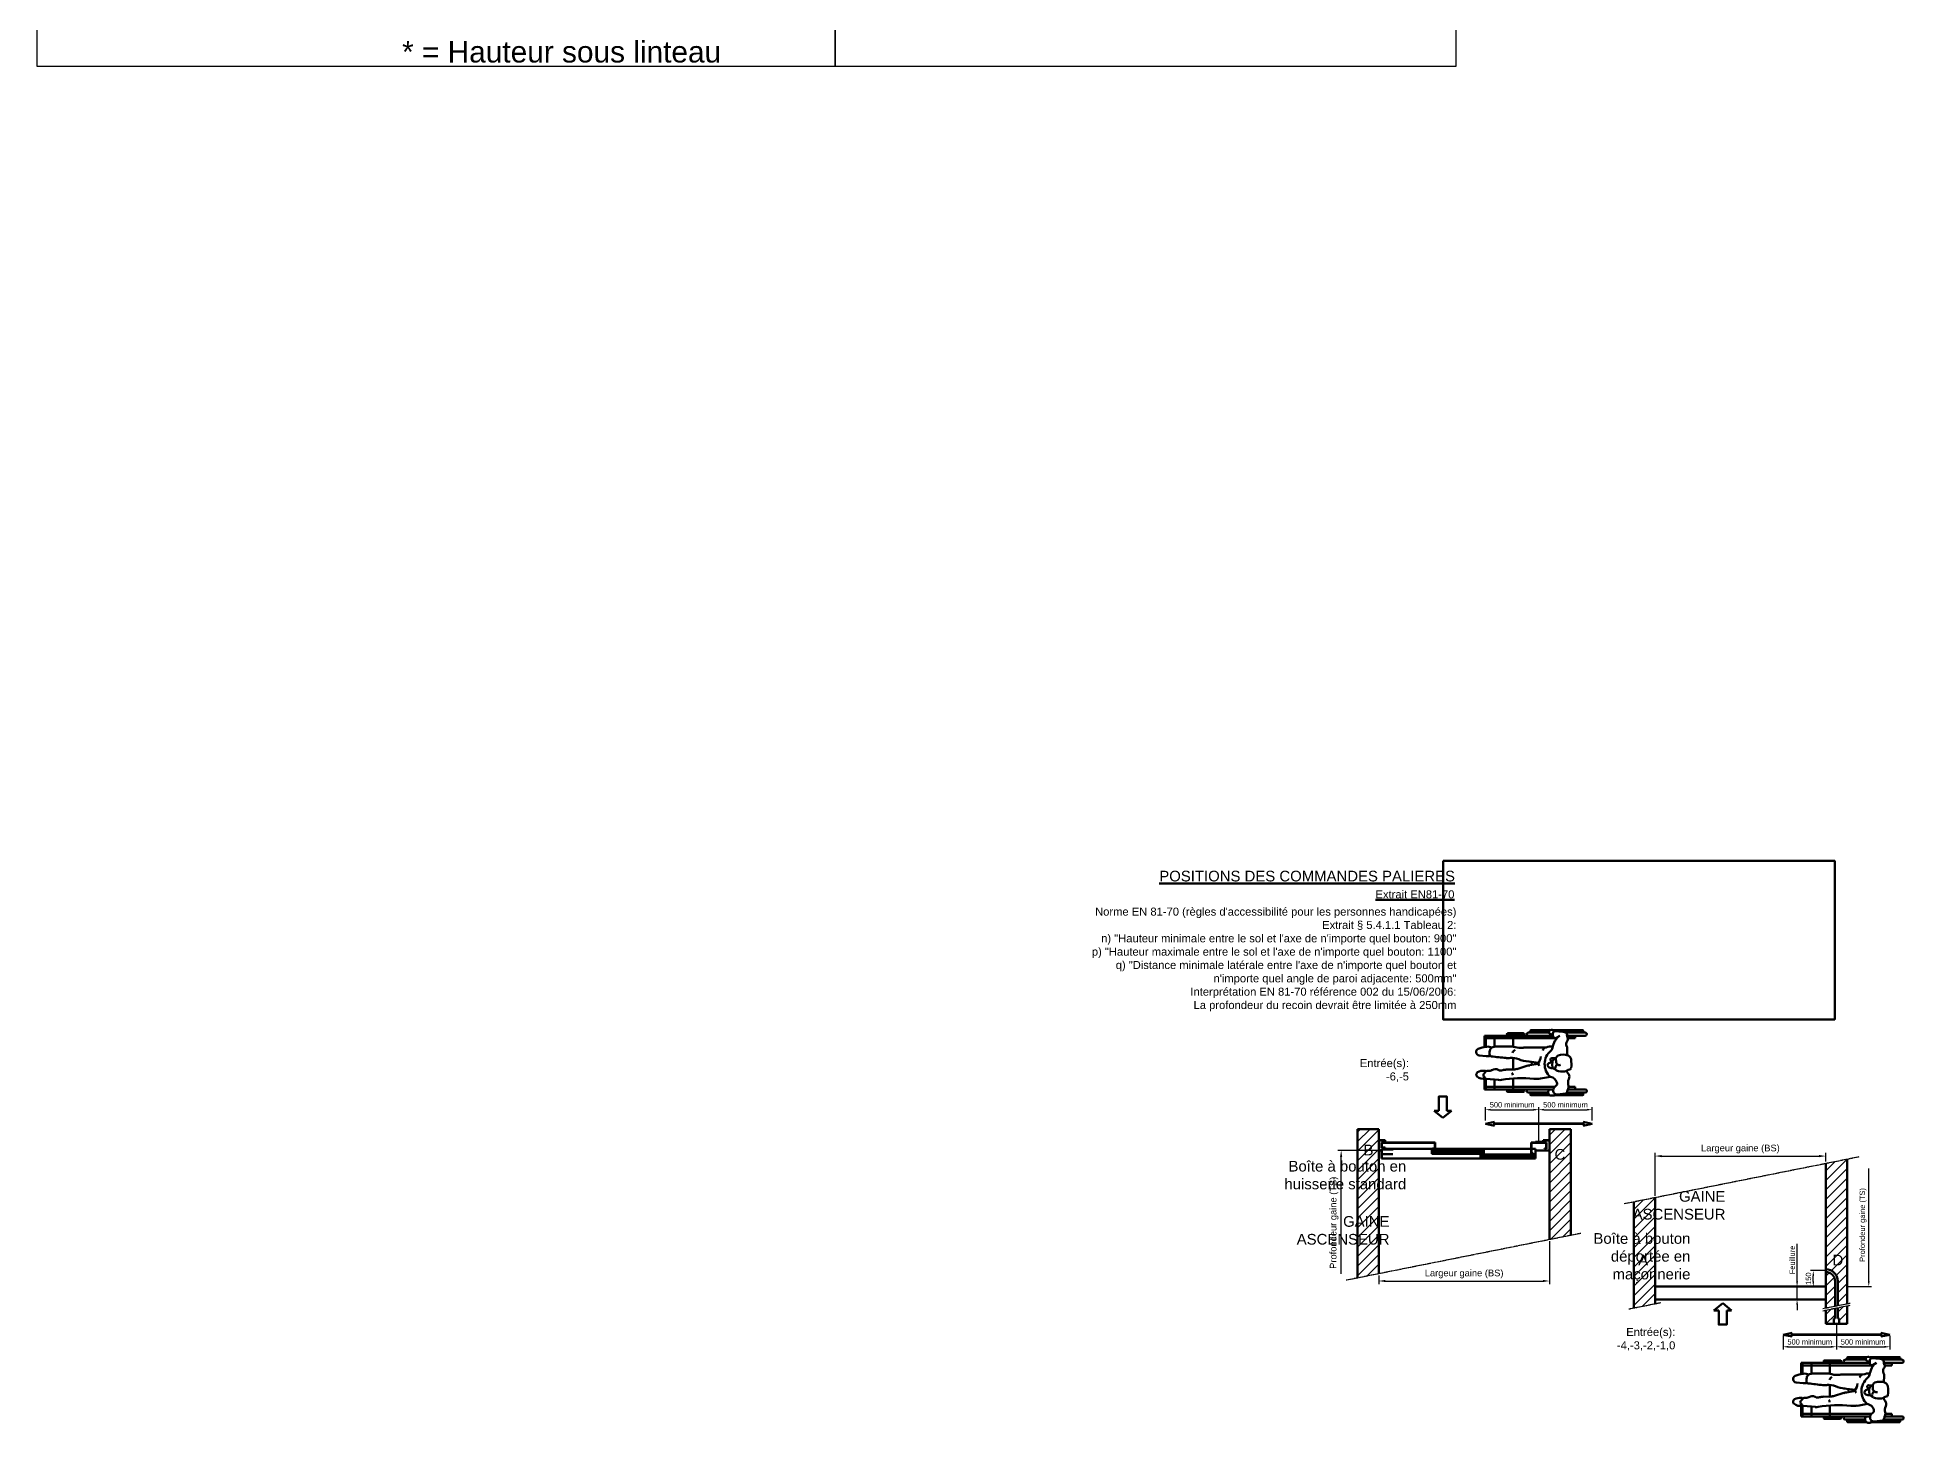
# Model space of a CAD drawing. Header units: millimetres. Extents: x -1795 to 75982, y -13206 to 25154.
# Drawn here: x 20092 to 37581, y -13206 to -225 of the extents above; entities that cross this region are included whole.
import ezdxf

# ---------------------------------------------------------------- set-up
doc = ezdxf.new("R2010")
doc.units = ezdxf.units.MM
doc.linetypes.add('AM_ISO02W050', pattern=[7.5, 6, -1.5])
doc.linetypes.add('AM_ISO08W050', pattern=[18, 12, -1.5, 3, -1.5])
for name, color, linetype, lineweight in [('AM_0', 7, 'Continuous', 50), ('AM_1', 14, 'Continuous', 50), ('AM_5', 3, 'Continuous', 25), ('AM_7', 4, 'AM_ISO08W050', 25), ('AM_8', 1, 'Continuous', 25), ('Cadre', 7, 'Continuous', 50), ('LDCar-AM_0', 7, 'Continuous', 50), ('LDCar-AM_3', 6, 'AM_ISO02W050', 25), ('LDCar-AM_8', 1, 'Continuous', 25), ('LDElectricalComponents-AM_0', 7, 'Continuous', 50), ('LDHallButton-AM_0', 7, 'Continuous', 50), ('LDHallButton-AM_6', 2, 'Continuous', 35), ('LDShaft-AM_0', 7, 'Continuous', 50), ('LDShaft-AM_6', 2, 'Continuous', 35)]:
    doc.layers.add(name, color=color, linetype=linetype, lineweight=lineweight)
doc.layers.add('AM_VIEWS', color=1, linetype='Continuous', lineweight=25, plot=False)
doc.styles.add('LD', font='ARIALUNI.TTF')
doc.styles.get("Standard").update_dxf_attribs({"font": 'ARIALUNI.TTF'})
doc.dimstyles.new('seb$0', dxfattribs={"dimscale": 10, "dimtxt": 2.5, "dimasz": 2.5, "dimexe": 1.25, "dimexo": 0.625, "dimgap": 1, "dimtad": 1, "dimdec": 0, "dimtxsty": 'Standard', "dimcen": 2.5, "dimadec": 0, "dimazin": 0, "dimtfac": 1, "dimtdec": 0, "dimtmove": 0, "dimatfit": 3, "dimfxl": 1, "dimarcsym": 0})
pattern_1 = [(45, (-22322.28, -11109.32), (-44.90128, 44.90128), [])]

# ---------------------------------------------------------------- blocks, each defined once
blk = doc.blocks.new('*D677')
at = {"layer": 'AM_5', "color": 0, "lineweight": -2, "transparency": 16777216}
for p, q in [((35251, -11080), (35251, -10677)), ((35314, -10708), (36789, -10708)), ((36851, -10760), (36851, -10677))]:
    blk.add_line(p, q, dxfattribs=at)
at = {"layer": 'AM_5', "color": 0, "transparency": 16777216}
for points in [[(35314, -10698), (35314, -10719), (35251, -10708)], [(36789, -10698), (36789, -10719), (36851, -10708)]]:
    blk.add_solid(points, dxfattribs=at)
at = {"layer": 'Defpoints', "color": 0, "transparency": 16777216}
for p in [(36851, -10708), (36851, -10776), (35251, -11096)]:
    blk.add_point(p, dxfattribs=at)
at = {"layer": 'AM_5', "color": 0, "transparency": 16777216, "insert": (36051, -10642), "char_height": 62.5, "attachment_point": 5}
blk.add_mtext('Largeur gaine (BS)', dxfattribs=at)
blk = doc.blocks.new('*D678')
at = {"layer": 'AM_5', "color": 0, "lineweight": -2, "transparency": 16777216}
for p, q in [((36839, -11782), (36709, -11782)), ((36734, -11882), (36734, -11832)), ((36839, -11932), (36709, -11932))]:
    blk.add_line(p, q, dxfattribs=at)
at = {"layer": 'AM_5', "color": 0, "transparency": 16777216}
for points in [[(36726, -11832), (36742, -11832), (36734, -11782)], [(36726, -11882), (36742, -11882), (36734, -11932)]]:
    blk.add_solid(points, dxfattribs=at)
at = {"layer": 'Defpoints', "color": 0, "transparency": 16777216}
for p in [(36734, -11782), (36851, -11782), (36851, -11932)]:
    blk.add_point(p, dxfattribs=at)
at = {"layer": 'AM_5', "color": 0, "transparency": 16777216, "insert": (36689, -11857), "char_height": 50, "attachment_point": 5, "rotation": 90}
blk.add_mtext('150', dxfattribs=at)
blk = doc.blocks.new('*D679')
at = {"layer": 'AM_5', "color": 0, "lineweight": -2, "transparency": 16777216}
for p, q in [((36582, -11882), (36582, -11532)), ((36655, -11932), (36557, -11932)), ((36655, -12052), (36557, -12052)), ((36582, -12052), (36582, -11932)), ((36582, -12102), (36582, -12152))]:
    blk.add_line(p, q, dxfattribs=at)
at = {"layer": 'AM_5', "color": 0, "transparency": 16777216}
for points in [[(36574, -11882), (36591, -11882), (36582, -11932)], [(36574, -12102), (36591, -12102), (36582, -12052)]]:
    blk.add_solid(points, dxfattribs=at)
at = {"layer": 'Defpoints', "color": 0, "transparency": 16777216}
for p in [(36582, -12052), (36667, -11932), (36667, -12052)]:
    blk.add_point(p, dxfattribs=at)
at = {"layer": 'AM_5', "color": 0, "transparency": 16777216, "insert": (36537, -11682), "char_height": 50, "attachment_point": 5, "rotation": 90}
blk.add_mtext('Feuillure', dxfattribs=at)
blk = doc.blocks.new('*D680')
at = {"layer": 'AM_5', "color": 0, "lineweight": -2, "transparency": 16777216}
for p, q in [((36451, -12394), (36451, -12520)), ((36951, -12294), (36951, -12520)), ((36501, -12495), (36901, -12495))]:
    blk.add_line(p, q, dxfattribs=at)
at = {"layer": 'AM_5', "color": 0, "transparency": 16777216}
for points in [[(36501, -12487), (36501, -12504), (36451, -12495)], [(36901, -12487), (36901, -12504), (36951, -12495)]]:
    blk.add_solid(points, dxfattribs=at)
at = {"layer": 'Defpoints', "color": 0, "transparency": 16777216}
for p in [(36451, -12382), (36951, -12282), (36951, -12495)]:
    blk.add_point(p, dxfattribs=at)
at = {"layer": 'AM_5', "color": 0, "transparency": 16777216, "insert": (36701, -12450), "char_height": 50, "attachment_point": 5}
blk.add_mtext('500 minimum', dxfattribs=at)
blk = doc.blocks.new('*D681')
at = {"layer": 'AM_5', "color": 0, "lineweight": -2, "transparency": 16777216}
for p, q in [((36951, -12294), (36951, -12520)), ((37451, -12394), (37451, -12520)), ((37001, -12495), (37401, -12495))]:
    blk.add_line(p, q, dxfattribs=at)
at = {"layer": 'AM_5', "color": 0, "transparency": 16777216}
for points in [[(37001, -12487), (37001, -12504), (36951, -12495)], [(37401, -12487), (37401, -12504), (37451, -12495)]]:
    blk.add_solid(points, dxfattribs=at)
at = {"layer": 'Defpoints', "color": 0, "transparency": 16777216}
for p in [(36951, -12282), (37451, -12382), (37451, -12495)]:
    blk.add_point(p, dxfattribs=at)
at = {"layer": 'AM_5', "color": 0, "transparency": 16777216, "insert": (37201, -12450), "char_height": 50, "attachment_point": 5}
blk.add_mtext('500 minimum', dxfattribs=at)
blk = doc.blocks.new('Double fleche 500')
h = blk.add_hatch(color=256)
h.paths.add_polyline_path([(-416, -18), (-428, -2), (0, -2), (428, -2), (416, -18), (500, 0), (416, 18), (428, 2), (0, 2), (-428, 2), (-416, 18), (-500, 0)])
edge = h.paths.add_edge_path(flags=17)
edge.add_line((-416, -18), (-428, -2))
edge.add_line((-500, 0), (-416, -18))
edge.add_line((-500, 0), (-416, 18))
edge.add_line((-416, 18), (-428, 2))
edge.add_line((-428, 2), (0, 2))
edge.add_line((0, 2), (0, -2))
edge.add_line((0, -2), (-428, -2))
edge = h.paths.add_edge_path(flags=17)
edge.add_line((0, 2), (0, -2))
edge.add_line((428, 2), (0, 2))
edge.add_line((416, 18), (428, 2))
edge.add_line((500, 0), (416, 18))
edge.add_line((500, 0), (416, -18))
edge.add_line((416, -18), (428, -2))
edge.add_line((0, -2), (428, -2))
for p, q in [((-500, 0), (-416, 18)), ((-500, 0), (-416, -18)), ((-416, 18), (-428, 2)), ((500, 0), (416, 18)), ((416, 18), (428, 2)), ((500, 0), (416, -18)), ((-416, -18), (-428, -2)), ((416, -18), (428, -2))]:
    blk.add_line(p, q)
for points in [[(-428, 2), (0, 2), (0, -2), (-428, -2)], [(428, 2), (0, 2), (0, -2), (428, -2)]]:
    blk.add_lwpolyline(points)
blk = doc.blocks.new('A$C35B1187E')
at = {"color": 0, "linetype": 'ByBlock'}
for p, q in [((16, 628), (199, 628)), ((16, 597), (190, 597)), ((42, 654), (320, 654)), ((42, 638), (211, 638)), ((118, 572), (118, 597)), ((118, 572), (183, 572)), ((293, 647), (213, 638)), ((321, 572), (1023, 572)), ((358, 659), (335, 659)), ((340, 597), (359, 597)), ((371, 597), (1023, 597)), ((373, 654), (558, 654)), ((384, 638), (558, 638)), ((387, 628), (584, 628)), ((633, 621), (791, 621)), ((633, 604), (791, 604)), ((737, 597), (737, 488)), ((923, 499), (923, 597)), ((1011, 490), (1011, 597)), ((1023, 490), (1023, 597)), ((314, 399), (333, 388)), ((346, 351), (342, 375)), ((362, 472), (463, 489)), ((701, 393), (599, 362)), ((737, 399), (737, 281)), ((805, 398), (738, 399)), ((1005, 492), (883, 502)), ((1028, 441), (1009, 419)), ((1029, 467), (1019, 483)), ((197, 255), (196, 190)), ((309, 294), (308, 318)), ((308, 282), (322, 290)), ((315, 286), (350, 284)), ((343, 317), (357, 311)), ((346, 350), (344, 326)), ((482, 330), (601, 316)), ((485, 341), (571, 356)), ((1075, 257), (1005, 265)), ((16, 61), (198, 61)), ((16, 29), (211, 29)), ((42, 19), (247, 19)), ((42, 4), (342, 4)), ((118, 86), (190, 86)), ((118, 86), (118, 61)), ((271, 61), (305, 81)), ((288, 71), (311, 99)), ((292, 76), (292, 73)), ((300, 86), (1023, 86)), ((344, 2), (336, 8)), ((339, 61), (1023, 61)), ((367, 3), (354, 0)), ((370, 4), (558, 4)), ((376, 29), (584, 29)), ((377, 19), (558, 19)), ((407, 177), (602, 178)), ((633, 53), (791, 53)), ((633, 36), (791, 36)), ((737, 170), (737, 61)), ((923, 171), (923, 61)), ((1011, 171), (1011, 61)), ((1023, 173), (1023, 61))]:
    blk.add_line(p, q, dxfattribs=at)
for centre, radius, start, end in [((16, 612), 15.6, 90, 270), ((42, 646), 7.81, 90, 270), ((236, 569), 53.6, 157.1485, 196.5694), ((20, 660), 181, 337.1485, 348.553), ((215, 621), 17.5, 96.1738, 168.553), ((297, 608), 39.7, 338.1434, 96.1738), ((324, 538), 27.2, 124.5485, 199.9444), ((268, 619), 71.8, 304.5485, 338.1434), ((335, 633), 25.6, 90.3734, 154.0963), ((350, 562), 36.3, 74.409, 113.6829), ((358, 636), 22.9, 50.9982, 90.3734), ((365, 617), 20.6, 254.409, 336.7071), ((348, 624), 38.6, 336.7071, 50.9982), ((558, 646), 7.81, 270, 90), ((584, 612), 15.6, 270, 90), ((633, 612), 8.5, 90, 270), ((791, 612), 8.5, 270, 90), ((403, 340), 249, 170.2167, 190.0443), ((175, 380), 18.4, 90.9535, 170.2167), ((224, 472), 49.5, 153.5166, 217.5222), ((174, 432), 34.5, 270.9535, 311.3289), ((107, 531), 81.4, 333.5166, 16.5694), ((92, 371), 117, 19.7257, 37.5222), ((227, 373), 45.1, 96.4099, 131.3289), ((241, 241), 177, 69.5864, 96.4099), ((624, 191), 360, 149.1701, 154.8848), ((383, 559), 90.2, 199.9444, 256.9452), ((296, 387), 21.7, 329.1701, 69.5864), ((324, 372), 18.6, 7.5231, 61.3712), ((338, 277), 108, 68.468, 90.2381), ((246, 344), 176, 310.6612, 46.6858), ((368, 355), 24.2, 297.295, 68.468), ((504, 250), 242, 84.1619, 99.6849), ((653, 1705), 1221, 264.1619, 279.4895), ((737, 274), 124, 89.7461, 106.9445), ((766, 448), 25.2, 169.3771, 225.3134), ((806, 500), 101, 269.7461, 290.1272), ((859, 355), 53.2, 61.1107, 110.1272), ((873, 388), 115, 84.8929, 99.4895), ((915, 456), 62.5, 241.1107, 302.0847), ((977, 357), 53.8, 79.8776, 122.0847), ((990, 434), 24.4, 259.8776, 320.0692), ((1003, 472), 19.3, 32.0961, 84.8929), ((1028, 450), 40.4, 237.7219, 264.8934), ((1040, 407), 84.2, 47.1659, 107.4034), ((1035, 527), 117, 264.8934, 299.1731), ((1011, 455), 22.1, 320.0692, 32.0961), ((1078, 449), 27.9, 299.1731, 47.1659), ((207, 306), 50.5, 190.0443, 248.1335), ((237, 381), 132, 248.1335, 292.3739), ((251, 189), 55.8, 178.7191, 206.463), ((272, 318), 35.8, 360, 105.4377), ((274, 292), 35.8, 292.3739, 3.0345), ((300, 328), 44.5, 299.7251, 357.1058), ((397, 168), 55.8, 130.6612, 165.644), ((338, 413), 89.7, 273.7076, 297.295), ((336, 350), 9.29, 357.1058, 7.5231), ((351, 298), 13.8, 267.8272, 64.231), ((390, 226), 54.6, 295.1049, 338.8275), ((638, 241), 180, 147.274, 171.2195), ((642, 420), 176, 199.3703, 207.8163), ((535, 571), 218, 279.5756, 286.9445), ((563, 11), 307, 67.3879, 85.668), ((747, 452), 171, 247.3879, 276.056), ((693, 246), 51, 298.693, 344.3358), ((789, 51), 233, 85.583, 96.056), ((634, -1963), 2252, 81.839, 85.583), ((931, 209), 35.9, 284.8355, 343.4823), ((950, 245), 21.9, 1.2881, 81.839), ((995, 177), 88.5, 83.7627, 109.5493), ((821, 242), 152, 343.4823, 1.2881), ((954, 515), 349, 278.261, 291.9692), ((1072, 223), 34.5, 291.9692, 83.7627), ((16, 45), 15.6, 90, 270), ((42, 12), 7.81, 90, 270), ((227, 93), 37.6, 143.1315, 205.2149), ((144, 54), 54.6, 356.2268, 25.2149), ((161, 143), 45.6, 323.1315, 26.463), ((219, 49), 21, 176.2268, 235.4123), ((246, 88), 68.3, 235.4123, 263.5457), ((329, 822), 807, 263.5457, 269.2953), ((316, 63), 21.3, 14.3528, 121.0291), ((266, 134), 56.9, 321.1007, 335.8172), ((-83, 291), 440, 335.8172, 345.644), ((319, 34), 18.4, 269.2953, 346.2891), ((342, 17), 11, 166.4185, 233.805), ((259, 48), 80.4, 346.2891, 14.3528), ((336, 392), 226, 270.5698, 288.0744), ((355, 70), 24.1, 229.4894, 277.8265), ((352, 13), 12.8, 233.805, 280.699), ((360, 33), 13.2, 37.78, 97.8265), ((366, 12), 9.34, 280.699, 334.4064), ((346, 22), 31.5, 334.4064, 37.78), ((558, 12), 7.81, 270, 90), ((584, 45), 15.6, 270, 90), ((600, 468), 291, 270.312, 277.4493), ((633, 45), 8.5, 90, 270), ((663, -14), 196, 74.1699, 97.4493), ((769, 359), 192, 254.1699, 274.4975), ((836, -493), 662, 86.3024, 94.4975), ((791, 45), 8.5, 270, 90), ((891, 363), 195, 266.3024, 284.8355), ((991, 258), 89.1, 242.6529, 278.261)]:
    blk.add_arc(centre, radius, start, end, dxfattribs=at)
blk = doc.blocks.new('*D682')
at = {"layer": 'AM_5', "color": 0, "lineweight": -2, "transparency": 16777216}
for p, q in [((33662, -10374), (33662, -10249)), ((33712, -10274), (34112, -10274)), ((34162, -10584), (34162, -10249))]:
    blk.add_line(p, q, dxfattribs=at)
at = {"layer": 'AM_5', "color": 0, "transparency": 16777216}
for points in [[(33712, -10265), (33712, -10282), (33662, -10274)], [(34112, -10265), (34112, -10282), (34162, -10274)]]:
    blk.add_solid(points, dxfattribs=at)
at = {"layer": 'Defpoints', "color": 0, "transparency": 16777216}
for p in [(34162, -10274), (33662, -10386), (34162, -10596)]:
    blk.add_point(p, dxfattribs=at)
at = {"layer": 'AM_5', "color": 0, "transparency": 16777216, "insert": (33912, -10228), "char_height": 50, "attachment_point": 5}
blk.add_mtext('500 minimum', dxfattribs=at)
blk = doc.blocks.new('*D683')
at = {"layer": 'AM_5', "color": 0, "lineweight": -2, "transparency": 16777216}
for p, q in [((34162, -10584), (34162, -10249)), ((34212, -10274), (34612, -10274)), ((34662, -10374), (34662, -10249))]:
    blk.add_line(p, q, dxfattribs=at)
at = {"layer": 'AM_5', "color": 0, "transparency": 16777216}
for points in [[(34212, -10265), (34212, -10282), (34162, -10274)], [(34612, -10265), (34612, -10282), (34662, -10274)]]:
    blk.add_solid(points, dxfattribs=at)
at = {"layer": 'Defpoints', "color": 0, "transparency": 16777216}
for p in [(34662, -10274), (34662, -10386), (34162, -10596)]:
    blk.add_point(p, dxfattribs=at)
at = {"layer": 'AM_5', "color": 0, "transparency": 16777216, "insert": (34412, -10228), "char_height": 50, "attachment_point": 5}
blk.add_mtext('500 minimum', dxfattribs=at)
blk = doc.blocks.new('*D684')
at = {"layer": 'AM_5', "color": 0, "lineweight": -2, "transparency": 16777216}
for p, q in [((34262, -11507), (34262, -11910)), ((32662, -11827), (32662, -11910)), ((32725, -11879), (34200, -11879))]:
    blk.add_line(p, q, dxfattribs=at)
at = {"layer": 'AM_5', "color": 0, "transparency": 16777216}
for points in [[(32725, -11868), (32725, -11889), (32662, -11879)], [(34200, -11868), (34200, -11889), (34262, -11879)]]:
    blk.add_solid(points, dxfattribs=at)
at = {"layer": 'Defpoints', "color": 0, "transparency": 16777216}
for p in [(34262, -11491), (32662, -11811), (34262, -11879)]:
    blk.add_point(p, dxfattribs=at)
at = {"layer": 'AM_5', "color": 0, "transparency": 16777216, "insert": (33462, -11813), "char_height": 62.5, "attachment_point": 5}
blk.add_mtext('Largeur gaine (BS)', dxfattribs=at)
blk = doc.blocks.new('LD_20100929091327_00000094')
at = {"layer": 'LDHallButton-AM_0'}
for p, q in [((32.5, 0), (-32.5, 0)), ((-32.5, 0), (-32.5, -5)), ((32.5, -5), (32.5, 0)), ((-32.5, -5), (32.5, -5))]:
    blk.add_line(p, q, dxfattribs=at)
blk = doc.blocks.new('LD_20100929091327_00000095')
at = {"layer": 'LDShaft-AM_0'}
for p, q in [((-976, 50), (-977, 50)), ((-977, 50), (-977, -20.5)), ((-976, -19.5), (-976, 50)), ((-916, 0), (-917, 0)), ((-917, 0), (-917, -19.5)), ((-916, -20.5), (-916, 0)), ((563, 0), (562, 0)), ((562, 0), (562, -20.5)), ((563, -19.5), (563, 0)), ((623, 50), (622, 50)), ((622, 50), (622, -19.5)), ((623, -20.5), (623, 50)), ((-977, -20.5), (-916, -20.5)), ((-917, -19.5), (-976, -19.5)), ((562, -20.5), (623, -20.5)), ((622, -19.5), (563, -19.5))]:
    blk.add_line(p, q, dxfattribs=at)
blk = doc.blocks.new('*D685')
at = {"layer": 'AM_5', "color": 0, "lineweight": -2, "transparency": 16777216}
for p, q in [((32647, -10655), (32278, -10655)), ((32310, -11811), (32310, -10718))]:
    blk.add_line(p, q, dxfattribs=at)
at = {"layer": 'AM_5', "color": 0, "transparency": 16777216}
blk.add_solid([(32299, -10718), (32320, -10718), (32310, -10655)], dxfattribs=at)
at = {"layer": 'Defpoints', "color": 0, "transparency": 16777216}
for p in [(32310, -10655), (32662, -10655), (32372, -11811)]:
    blk.add_point(p, dxfattribs=at)
at = {"layer": 'AM_5', "color": 0, "transparency": 16777216, "insert": (32244, -11333), "char_height": 62.5, "attachment_point": 5, "rotation": 90}
blk.add_mtext('Profondeur gaine (TS)', dxfattribs=at)
blk = doc.blocks.new('_NONE')

msp = doc.modelspace()

# ---------------------------------------------------------------- hatches: boundary and pattern name
at = {"layer": 'AM_8'}
h = msp.add_hatch(dxfattribs=at)
h.set_pattern_fill('ANSI31', color=256, scale=20, style=0)
h.set_pattern_definition([(45, (10065.956, -1718.27), (-44.90128, 44.90128), [])])
h.paths.add_polyline_path([(32662.4, -10455.4), (32662.4, -11811), (32462.4, -11851), (32462.4, -10455.4)])
edge = h.paths.add_edge_path(flags=17)
edge.add_line((32662.4, -11164.4), (32662.4, -10655.4))
h = msp.add_hatch(dxfattribs=at)
h.set_pattern_fill('ANSI31', color=256, scale=20, style=0)
h.set_pattern_definition([(45, (10065.956, -16567.875), (-44.90128, 44.90128), [])])
h.paths.add_polyline_path([(34262.4, -11491.2), (34262.4, -10455.4), (34462.4, -10455.4), (34462.4, -11451.2)])
h = msp.add_hatch(dxfattribs=at)
h.set_pattern_fill('ANSI31', color=256, scale=20, style=0)
h.set_pattern_definition(pattern_1)
edge = h.paths.add_edge_path()
edge.add_line((36851.1, -10776), (37051.1, -10736))
edge.add_line((37051.1, -10736), (37051.1, -12091.6))
edge.add_line((37051.1, -12091.6), (36963.6, -12109.1))
edge.add_line((36963.6, -12109.1), (36963.6, -11881.5))
edge.add_arc((36851.1, -11881.5), 112.5, 0, 90)
edge.add_line((36851.1, -11769), (36851.1, -10776))
h = msp.add_hatch(dxfattribs=at)
h.set_pattern_fill('ANSI31', color=256, scale=20, style=0)
h.set_pattern_definition(pattern_1)
h.paths.add_polyline_path([(35051.1, -12131.5), (35251.1, -12091.6), (35251.1, -11095.7), (35051.1, -11135.7)])
h = msp.add_hatch(dxfattribs=at)
h.set_pattern_fill('ANSI31', color=256, scale=20, style=0)
h.set_pattern_definition(pattern_1)
edge = h.paths.add_edge_path()
edge.add_arc((36851.1, -11881.5), 87.5, 0, 90)
edge.add_line((36851.1, -11794), (36851.1, -12131.5))
edge.add_line((36851.1, -12131.5), (36938.6, -12114))
edge.add_line((36938.6, -12114), (36938.6, -11881.5))
h = msp.add_hatch(dxfattribs=at)
h.set_pattern_fill('ANSI31', color=256, scale=20, style=0)
h.set_pattern_definition(pattern_1)
h.paths.add_polyline_path([(36851.1, -12151.5), (36938.6, -12134), (36938.6, -12231.5), (36926.1, -12231.5), (36926.1, -12281.5), (36851.1, -12281.5)])
h = msp.add_hatch(dxfattribs=at)
h.set_pattern_fill('ANSI31', color=256, scale=20, style=0)
h.set_pattern_definition(pattern_1)
h.paths.add_polyline_path([(36963.6, -12129.1), (37051.1, -12111.6), (37051.1, -12281.5), (36976.1, -12281.5), (36976.1, -12231.5), (36963.6, -12231.5)])

# ---------------------------------------------------------------- linework, layer by layer
at = {"layer": 'AM_0'}
for p, q in [((33262.6, -10351.1), (33180.3, -10283)), ((33180.3, -10283), (33225.1, -10283)), ((33262.6, -10351.1), (33345, -10283)), ((33300.1, -10283), (33345, -10283)), ((32689.4, -10655.4), (32662.4, -10655.4)), ((34262.4, -10655.4), (34129.4, -10655.4)), ((36851.1, -11769), (36851.1, -10776)), ((37051.1, -12091.6), (37051.1, -10736)), ((35051.1, -11135.7), (35051.1, -12131.5)), ((35251.1, -11095.7), (35251.1, -12091.6)), ((36851.1, -11769), (36851.1, -11794)), ((36851.1, -11794), (36851.1, -12131.5)), ((36938.6, -12114), (36938.6, -11881.5)), ((36963.6, -12109.1), (36963.6, -11881.5)), ((35251.1, -11931.5), (36851.1, -11931.5)), ((35251.1, -12051.5), (36851.1, -12051.5)), ((35884.9, -12088), (35802.5, -12156)), ((35802.5, -12156), (35847.4, -12156)), ((35884.9, -12088), (35967.2, -12156)), ((35922.4, -12156), (35967.2, -12156)), ((36851.1, -12151.5), (36851.1, -12281.5)), ((36938.6, -12231.5), (36926.1, -12231.5)), ((36926.1, -12231.5), (36926.1, -12281.5)), ((36938.6, -12231.5), (36938.6, -12134)), ((36963.6, -12231.5), (36963.6, -12129.1)), ((36976.1, -12231.5), (36963.6, -12231.5)), ((36976.1, -12281.5), (36976.1, -12231.5)), ((37051.1, -12111.6), (37051.1, -12281.5)), ((36851.1, -12281.5), (36926.1, -12281.5)), ((36926.1, -12281.5), (36976.1, -12281.5)), ((36976.1, -12281.5), (37051.1, -12281.5))]:
    msp.add_line(p, q, dxfattribs=at)
msp.add_lwpolyline([(33264.9, -7942.7), (36935.1, -7942.7), (36935.1, -9427.8), (33264.9, -9427.8)], close=True, dxfattribs=at)
for points in [[(33225.1, -10283), (33225.1, -10151.1), (33300.1, -10151.1), (33300.1, -10283)], [(35847.4, -12156), (35847.4, -12288), (35922.4, -12288), (35922.4, -12156)]]:
    msp.add_lwpolyline(points, dxfattribs=at)
for radius in [112.5, 87.5]:
    msp.add_arc((36851.1, -11881.5), radius, 0, 90, dxfattribs=at)
for p in [(34093.6, -9832.3), (34093.6, -9832.3), (37062.6, -12896.9), (37062.6, -12896.9)]:
    msp.add_point(p, dxfattribs=at)
at = {"layer": 'AM_5'}
for p, q in [((37254.2, -11881.5), (37254.2, -10826)), ((37051.1, -11931.5), (37279.2, -11931.5))]:
    msp.add_line(p, q, dxfattribs=at)
msp.add_solid([(37245.8, -11881.5), (37262.5, -11881.5), (37254.2, -11931.5)], dxfattribs=at)
at = {"layer": 'AM_7'}
for p, q in [((35251.1, -11095.7), (36851.1, -10776)), ((36851.1, -10776), (37051.1, -10736)), ((37051.1, -10736), (37164.4, -10713.3)), ((34963, -11153.3), (35051.1, -11135.7)), ((35051.1, -11135.7), (35251.1, -11095.7)), ((34262.4, -11491.2), (32662.4, -11811)), ((34462.4, -11451.2), (34262.4, -11491.2)), ((34556.8, -11432.4), (34462.4, -11451.2)), ((32462.4, -11851), (32356.9, -11872)), ((32662.4, -11811), (32462.4, -11851)), ((35006, -12140.6), (35051.1, -12131.5)), ((35051.1, -12131.5), (35251.1, -12091.6)), ((35251.1, -12091.6), (35305.8, -12080.6)), ((36823.7, -12157), (36851.1, -12151.5)), ((36824.5, -12136.9), (36851.1, -12131.5)), ((36851.1, -12131.5), (36938.6, -12114)), ((36851.1, -12151.5), (36938.6, -12134)), ((36938.6, -12114), (36963.6, -12109.1)), ((36938.6, -12134), (36963.6, -12129.1)), ((36963.6, -12109.1), (37051.1, -12091.6)), ((36963.6, -12129.1), (37051.1, -12111.6)), ((37051.1, -12091.6), (37081.8, -12085.4)), ((37051.1, -12111.6), (37081.8, -12105.4))]:
    msp.add_line(p, q, dxfattribs=at)
at = {"layer": 'AM_VIEWS'}
for points in [[(20091.8, 25093.5), (27566.8, 25093.5), (27566.8, -500), (20091.8, -500)], [(27566.8, 24604.2), (33383.1, 24604.2), (33383.1, -500), (27566.8, -500)]]:
    msp.add_lwpolyline(points, close=True, dxfattribs=at)
at = {"layer": 'LDCar-AM_0'}
for p, q in [((32689.4, -10580.4), (33189.4, -10580.4)), ((32689.4, -10630.4), (32689.4, -10580.4)), ((32721.4, -10630.4), (32689.4, -10630.4)), ((32689.4, -10640.4), (34089.4, -10640.4)), ((32689.4, -10730.4), (32689.4, -10640.4)), ((33186.4, -10583.4), (32692.4, -10583.4)), ((32692.4, -10583.4), (32692.4, -10627.4)), ((32692.4, -10627.4), (32721.4, -10627.4)), ((32721.4, -10627.4), (32721.4, -10630.4)), ((33159.4, -10650.4), (33646.8, -10650.4)), ((33159.4, -10688.4), (33159.4, -10650.4)), ((33164.4, -10640.4), (33164.4, -10637.4)), ((33164.4, -10637.4), (33186.4, -10637.4)), ((33189.4, -10640.4), (33164.4, -10640.4)), ((33186.4, -10637.4), (33186.4, -10583.4)), ((33189.4, -10580.4), (33189.4, -10640.4)), ((33646.8, -10650.4), (33646.8, -10688.4)), ((34089.4, -10580.4), (34234.4, -10580.4)), ((34089.4, -10684.4), (34089.4, -10580.4)), ((34231.4, -10583.4), (34092.4, -10583.4)), ((34092.4, -10583.4), (34092.4, -10681.4)), ((34092.4, -10640.4), (34129.4, -10640.4)), ((34129.4, -10640.4), (34129.4, -10730.4)), ((34214.4, -10640.4), (34214.4, -10637.4)), ((34214.4, -10637.4), (34231.4, -10637.4)), ((34234.4, -10640.4), (34214.4, -10640.4)), ((34231.4, -10637.4), (34231.4, -10583.4)), ((34234.4, -10580.4), (34234.4, -10640.4)), ((33616.9, -10730.4), (32689.4, -10730.4)), ((33646.8, -10688.4), (33159.4, -10688.4)), ((33616.9, -10693.4), (34104.3, -10693.4)), ((33616.9, -10731.4), (33616.9, -10693.4)), ((34104.3, -10731.4), (33616.9, -10731.4)), ((34105.4, -10684.4), (34089.4, -10684.4)), ((34092.4, -10681.4), (34108.4, -10681.4)), ((34104.3, -10693.4), (34104.3, -10731.4)), ((34105.4, -10730.4), (34104.3, -10730.4)), ((34105.4, -10730.4), (34105.4, -10684.4)), ((34119.4, -10730.4), (34105.4, -10730.4)), ((34108.4, -10681.4), (34108.4, -10727.4)), ((34108.4, -10727.4), (34119.4, -10727.4)), ((34119.4, -10727.4), (34119.4, -10730.4)), ((34129.4, -10730.4), (34119.4, -10730.4))]:
    msp.add_line(p, q, dxfattribs=at)
at = {"layer": 'LDCar-AM_3'}
for p, q in [((32694.4, -10688.4), (32694.4, -10650.4)), ((32694.4, -10650.4), (32794.4, -10650.4)), ((32695.4, -10651.4), (32695.4, -10687.4)), ((32794.4, -10651.4), (32695.4, -10651.4)), ((32794.4, -10650.4), (32794.4, -10651.4)), ((32794.4, -10688.4), (32694.4, -10688.4)), ((32694.4, -10731.4), (32694.4, -10693.4)), ((32694.4, -10693.4), (32794.4, -10693.4)), ((32794.4, -10731.4), (32694.4, -10731.4)), ((32695.4, -10687.4), (32794.4, -10687.4)), ((32695.4, -10694.4), (32695.4, -10730.4)), ((32794.4, -10694.4), (32695.4, -10694.4)), ((32695.4, -10730.4), (32794.4, -10730.4)), ((32794.4, -10687.4), (32794.4, -10688.4)), ((32794.4, -10693.4), (32794.4, -10694.4)), ((32794.4, -10730.4), (32794.4, -10731.4))]:
    msp.add_line(p, q, dxfattribs=at)
at = {"layer": 'LDCar-AM_8'}
for p, q in [((33159.4, -10659.9), (33646.9, -10659.9)), ((33159.4, -10669.4), (33646.9, -10669.4)), ((33159.4, -10678.9), (33646.9, -10678.9)), ((33616.9, -10702.9), (34104.4, -10702.9)), ((33616.9, -10712.4), (34104.4, -10712.4)), ((33616.9, -10721.9), (34104.4, -10721.9))]:
    msp.add_line(p, q, dxfattribs=at)
at = {"layer": 'LDShaft-AM_0'}
for p, q in [((32462.4, -11851), (32462.4, -10455.4)), ((32462.4, -10455.4), (32662.4, -10455.4)), ((32662.4, -10455.4), (32662.4, -11811)), ((34262.4, -11491.2), (34262.4, -10455.4)), ((34262.4, -10455.4), (34462.4, -10455.4)), ((34462.4, -10455.4), (34462.4, -11451.2)), ((32662.4, -11164.4), (32662.4, -10655.4)), ((34262.4, -10615.4), (34262.4, -10575.4)), ((34262.4, -10655.4), (34262.4, -10955.4)), ((32662.4, -11360.4), (32662.4, -11186.4)), ((34262.4, -11095.4), (34262.4, -11491.2))]:
    msp.add_line(p, q, dxfattribs=at)

# ---------------------------------------------------------------- block references
at = {"layer": 'Cadre', "xscale": -1, "rotation": 180}
msp.add_blockref('Double fleche 500', (34161.9, -10405.4), dxfattribs=at)
at = {"layer": 'Cadre'}
msp.add_blockref('Double fleche 500', (36951.1, -12382), dxfattribs=at)
at = {"layer": 'LDElectricalComponents-AM_0', "xscale": 0.9375, "yscale": 0.9375, "zscale": 0.9375, "rotation": 180}
for p in [(34612, -9524.2), (37581.1, -12588.7)]:
    msp.add_blockref('A$C35B1187E', p, dxfattribs=at)
at = {"layer": 'LDHallButton-AM_6', "xscale": -1, "rotation": 180}
msp.add_blockref('LD_20100929091327_00000094', (34161.9, -10580.4), dxfattribs=at)
at = {"layer": 'LDShaft-AM_6', "xscale": -1, "rotation": 180}
msp.add_blockref('LD_20100929091327_00000095', (33639.4, -10580.4), dxfattribs=at)

# ---------------------------------------------------------------- texts
at = {"layer": 'AM_1', "char_height": 100, "attachment_point": 1, "style": 'LD'}
for s, insert in [('B', (32519.1, -10601.5)), ('C', (34309.2, -10642.2)), ('A', (35093.4, -11632.9)), ('D', (36914.4, -11632.9))]:
    msp.add_mtext_dynamic_manual_height_columns(s, width=127.783, gutter_width=12.5, heights=[0], dxfattribs=dict(at, insert=insert))
at = {"layer": 'AM_5', "insert": (37200.8, -11353.7), "char_height": 50, "attachment_point": 5, "rotation": 90}
msp.add_mtext('Profondeur gaine (TS)', dxfattribs=at)
at = {"layer": 'LDShaft-AM_0', "style": 'LD'}
for s, insert, char_height, attachment_point in [('\\fArial Unicode MS|b0|i0|u0;\\C256; * = Hauteur sous linteau', (24966, -362.5), 200, 5), ('{\\LPOSITIONS DES COMMANDES PALIERES}', (33376.4, -8136.1), 100, 9), ('{\\LExtrait EN81-70} ', (33371.1, -8294.3), 75, 9), ('Norme EN 81-70 (règles d\'accessibilité pour les personnes handicapées)\\PExtrait § 5.4.1.1 Tableau 2:\\P   n) "Hauteur minimale entre le sol et l\'axe de n\'importe quel bouton: 900"\\P   p) "Hauteur maximale entre le sol et l\'axe de n\'importe quel bouton: 1100"\\P   q) "Distance minimale latérale entre l\'axe de n\'importe quel bouton et\\P       n\'importe quel angle de paroi adjacente: 500mm"\\PInterprétation EN 81-70 référence 002 du 15/06/2006:\\P    La profondeur du recoin devrait être limitée à 250mm', (33389.9, -9352.9), 75, 9), ('Entrée(s):\\P -6,-5', (32945.1, -10013.2), 75, 9), ('Boîte à bouton en\\Phuisserie standard ', (32919.4, -11021.1), 100, 9), ('GAINE \\PASCENSEUR', (35910.6, -11304), 100, 9), ('GAINE \\PASCENSEUR', (32762.6, -11538.9), 100, 9), ('Boîte à bouton \\Pdéportée en\\Pmaçonnerie', (35582.7, -11894.6), 100, 9), ('Entrée(s):\\P -4,-3,-2,-1,0', (35441.1, -12532.9), 75, 9)]:
    msp.add_mtext(s, dxfattribs=dict(at, insert=insert, char_height=char_height, attachment_point=attachment_point))

# ---------------------------------------------------------------- dimensions: what is measured, and where the dimension line sits
at = {"layer": 'AM_5'}
for base, p1, p2, picture, middle in [((34161.9, -10273.8), (33661.9, -10386.4), (34161.9, -10596.4), '*D682', (33911.9, -10228.2)), ((34661.9, -10273.8), (34161.9, -10596.4), (34661.9, -10386.4), '*D683', (34411.9, -10228.2)), ((36951.1, -12495.2), (36451.1, -12382), (36951.1, -12281.5), '*D680', (36701.1, -12449.6)), ((37451.1, -12495.2), (36951.1, -12281.5), (37451.1, -12382), '*D681', (37201.1, -12449.6))]:
    dim = msp.add_linear_dim(base=base, p1=p1, p2=p2, text='<> minimum', dimstyle='seb$0', override={"dimscale": 20}, dxfattribs=at)
    dim.commit()
    dim.dimension.update_dxf_attribs({"geometry": picture, "text_midpoint": middle})
for base, p1, p2, angle, text, override, picture, middle in [((32309.7, -10655.4), (32371.8, -11811), (32662.4, -10655.4), 90, 'Profondeur gaine (TS)', {"dimscale": 25, "dimtxt": 2.5, "dimblk1": 'NONE', "dimsah": 1, "dimse1": 1}, '*D685', (32309.7, -11332.6)), ((36582.4, -12051.5), (36667.3, -11931.5), (36667.3, -12051.5), 270, 'Feuillure', {"dimscale": 20}, '*D679', (36582.4, -11681.8))]:
    dim = msp.add_linear_dim(base=base, p1=p1, p2=p2, angle=angle, text=text, dimstyle='seb$0', override=override, dxfattribs=at)
    dim.commit()
    dim.dimension.update_dxf_attribs({"geometry": picture, "text_midpoint": middle, "dimtype": 160})
for base, p1, p2, picture, middle in [((36851.1, -10708.1), (35251.1, -11095.7), (36851.1, -10776), '*D677', (36051.1, -10708.1)), ((34262.4, -11878.8), (32662.4, -11811), (34262.4, -11491.2), '*D684', (33462.4, -11878.8))]:
    dim = msp.add_linear_dim(base=base, p1=p1, p2=p2, text='Largeur gaine (BS)', dimstyle='seb$0', override={"dimscale": 25, "dimtxt": 2.5}, dxfattribs=at)
    dim.commit()
    dim.dimension.update_dxf_attribs({"geometry": picture, "text_midpoint": middle, "dimtype": 160})
dim = msp.add_linear_dim(base=(36734.1, -11781.5), p1=(36851.1, -11931.5), p2=(36851.1, -11781.5), angle=90, dimstyle='seb$0', override={"dimscale": 20}, dxfattribs=at)
dim.commit()
dim.dimension.update_dxf_attribs({"geometry": '*D678', "text_midpoint": (36688.5, -11856.5)})

doc.saveas('drawing.dxf')
